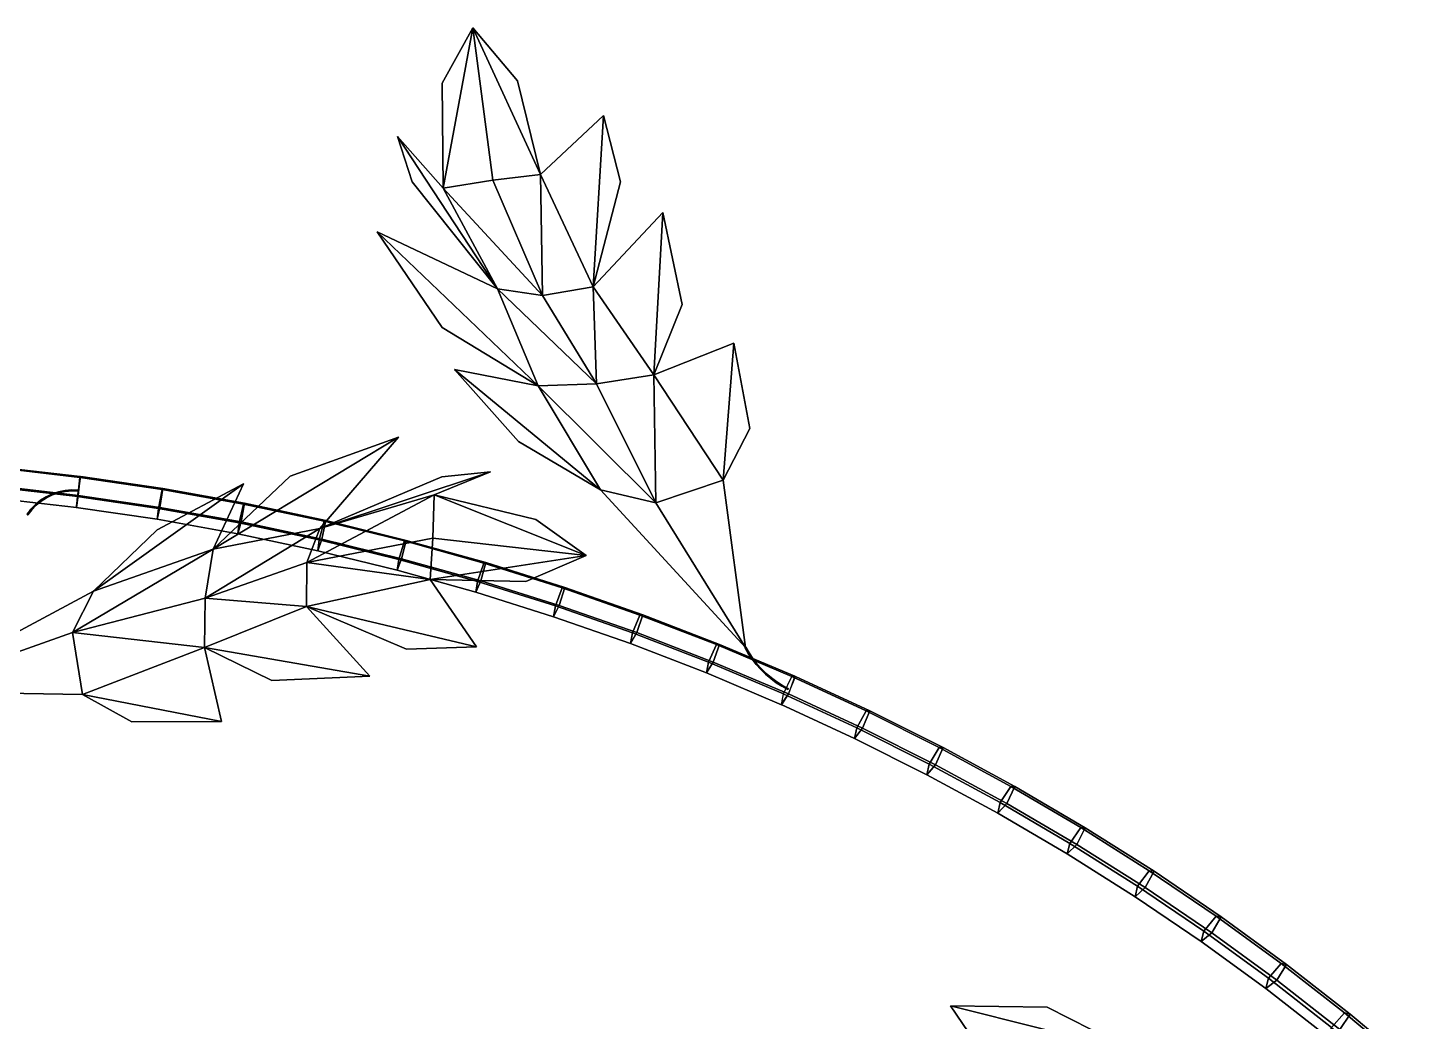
# Model space of a CAD drawing. Header units: metres. Extents: x -349 to 464, y -383 to 362.
# Drawn here: x -5.5 to 90.4, y 194.9 to 263.8 of the extents above; entities that cross this region are included whole.
import ezdxf

# ---------------------------------------------------------------- set-up
doc = ezdxf.new("R2010")
doc.units = ezdxf.units.M

msp = doc.modelspace()

# ---------------------------------------------------------------- linework, layer by layer
at = {"layer": 'Breeder_Leaf', "color": 3}
for points in [[(23.3497, 252.6736, 536.7754), (23.2594, 259.9457, 536.9333), (25.4011, 263.7922, 532.8138)], [(23.3497, 252.6736, 536.7754), (25.4011, 263.7922, 532.8138), (23.2594, 259.9457, 536.9333)], [(23.3497, 252.6736, 536.7754), (25.4011, 263.7922, 532.8138), (26.7778, 253.2146, 533.6091)], [(23.3497, 252.6736, 536.7754), (26.7778, 253.2146, 533.6091), (25.4011, 263.7922, 532.8138)], [(26.7778, 253.2146, 533.6091), (25.4011, 263.7922, 532.8138), (30.08606, 253.6135, 530.3201)], [(26.7778, 253.2146, 533.6091), (30.08606, 253.6135, 530.3201), (25.4011, 263.7922, 532.8138)], [(25.4011, 263.7922, 532.8138), (28.4855, 260.1021, 530.8393), (30.08606, 253.6135, 530.3201)], [(25.4011, 263.7922, 532.8138), (30.08606, 253.6135, 530.3201), (28.4855, 260.1021, 530.8393)], [(30.08606, 253.6135, 530.3201), (34.451, 257.7136, 526.1606), (33.7349, 245.8294, 532.5334)], [(30.08606, 253.6135, 530.3201), (33.7349, 245.8294, 532.5334), (34.451, 257.7136, 526.1606)], [(34.451, 257.7136, 526.1606), (35.626, 253.1021, 527.5219), (33.7349, 245.8294, 532.5334)], [(34.451, 257.7136, 526.1606), (33.7349, 245.8294, 532.5334), (35.626, 253.1021, 527.5219)], [(27.1104, 245.6927, 540.3748), (20.1698, 256.2504, 541.3995), (23.3497, 252.6736, 536.7754)], [(27.1104, 245.6927, 540.3748), (23.3497, 252.6736, 536.7754), (20.1698, 256.2504, 541.3995)], [(27.1104, 245.6927, 540.3748), (21.194, 253.1038, 542.4249), (20.1698, 256.2504, 541.3995)], [(27.1104, 245.6927, 540.3748), (20.1698, 256.2504, 541.3995), (21.194, 253.1038, 542.4249)], [(23.3497, 252.6736, 536.7754), (26.7778, 253.2146, 533.6091), (30.2334, 245.2349, 536.2376)], [(23.3497, 252.6736, 536.7754), (30.2334, 245.2349, 536.2376), (26.7778, 253.2146, 533.6091)], [(30.2334, 245.2349, 536.2376), (26.7778, 253.2146, 533.6091), (30.08606, 253.6135, 530.3201)], [(30.2334, 245.2349, 536.2376), (30.08606, 253.6135, 530.3201), (26.7778, 253.2146, 533.6091)], [(30.2334, 245.2349, 536.2376), (30.08606, 253.6135, 530.3201), (33.7349, 245.8294, 532.5334)], [(30.2334, 245.2349, 536.2376), (33.7349, 245.8294, 532.5334), (30.08606, 253.6135, 530.3201)], [(27.1104, 245.6927, 540.3748), (23.3497, 252.6736, 536.7754), (30.2334, 245.2349, 536.2376)], [(27.1104, 245.6927, 540.3748), (30.2334, 245.2349, 536.2376), (23.3497, 252.6736, 536.7754)], [(33.7349, 245.8294, 532.5334), (38.5547, 250.9716, 524.2982), (37.9332, 239.7361, 535.0822)], [(33.7349, 245.8294, 532.5334), (37.9332, 239.7361, 535.0822), (38.5547, 250.9716, 524.2982)], [(38.5547, 250.9716, 524.2982), (39.8952, 244.6108, 528.7353), (37.9332, 239.7361, 535.0822)], [(38.5547, 250.9716, 524.2982), (37.9332, 239.7361, 535.0822), (39.8952, 244.6108, 528.7353)], [(29.9183, 238.9579, 543.4075), (18.7532, 249.6407, 545.9885), (27.1104, 245.6927, 540.3748)], [(29.9183, 238.9579, 543.4075), (27.1104, 245.6927, 540.3748), (18.7532, 249.6407, 545.9885)], [(29.9183, 238.9579, 543.4075), (23.2582, 243.0054, 546.0357), (18.7532, 249.6407, 545.9885)], [(29.9183, 238.9579, 543.4075), (18.7532, 249.6407, 545.9885), (23.2582, 243.0054, 546.0357)], [(29.9183, 238.9579, 543.4075), (27.1104, 245.6927, 540.3748), (33.9762, 239.1049, 539.2737)], [(29.9183, 238.9579, 543.4075), (33.9762, 239.1049, 539.2737), (27.1104, 245.6927, 540.3748)], [(27.1104, 245.6927, 540.3748), (30.2334, 245.2349, 536.2376), (33.9762, 239.1049, 539.2737)], [(27.1104, 245.6927, 540.3748), (33.9762, 239.1049, 539.2737), (30.2334, 245.2349, 536.2376)], [(33.9762, 239.1049, 539.2737), (30.2334, 245.2349, 536.2376), (33.7349, 245.8294, 532.5334)], [(33.9762, 239.1049, 539.2737), (33.7349, 245.8294, 532.5334), (30.2334, 245.2349, 536.2376)], [(33.9762, 239.1049, 539.2737), (33.7349, 245.8294, 532.5334), (37.9332, 239.7361, 535.0822)], [(33.9762, 239.1049, 539.2737), (37.9332, 239.7361, 535.0822), (33.7349, 245.8294, 532.5334)], [(37.9332, 239.7361, 535.0822), (43.4879, 241.9255, 529.1431), (42.7521, 232.433, 538.4252)], [(37.9332, 239.7361, 535.0822), (42.7521, 232.433, 538.4252), (43.4879, 241.9255, 529.1431)], [(43.4879, 241.9255, 529.1431), (44.6028, 236.0017, 532.4864), (42.7521, 232.433, 538.4252)], [(43.4879, 241.9255, 529.1431), (42.7521, 232.433, 538.4252), (44.6028, 236.0017, 532.4864)], [(34.2498, 231.7479, 547.523), (24.118, 240.0999, 549.3678), (29.9183, 238.9579, 543.4075)], [(34.2498, 231.7479, 547.523), (29.9183, 238.9579, 543.4075), (24.118, 240.0999, 549.3678)], [(34.2498, 231.7479, 547.523), (28.565, 235.1065, 550.4003), (24.118, 240.0999, 549.3678)], [(34.2498, 231.7479, 547.523), (24.118, 240.0999, 549.3678), (28.565, 235.1065, 550.4003)], [(29.9183, 238.9579, 543.4075), (33.9762, 239.1049, 539.2737), (38.08101, 230.8548, 542.7938)], [(29.9183, 238.9579, 543.4075), (38.08101, 230.8548, 542.7938), (33.9762, 239.1049, 539.2737)], [(34.2498, 231.7479, 547.523), (29.9183, 238.9579, 543.4075), (38.08101, 230.8548, 542.7938)], [(34.2498, 231.7479, 547.523), (38.08101, 230.8548, 542.7938), (29.9183, 238.9579, 543.4075)], [(38.08101, 230.8548, 542.7938), (33.9762, 239.1049, 539.2737), (37.9332, 239.7361, 535.0822)], [(38.08101, 230.8548, 542.7938), (37.9332, 239.7361, 535.0822), (33.9762, 239.1049, 539.2737)], [(38.08101, 230.8548, 542.7938), (37.9332, 239.7361, 535.0822), (42.7521, 232.433, 538.4252)], [(38.08101, 230.8548, 542.7938), (42.7521, 232.433, 538.4252), (37.9332, 239.7361, 535.0822)], [(7.3989, 227.6351, 311.6616), (20.2476, 235.3941, 316.1511), (14.7991, 229.0602, 309.2852)], [(7.3989, 227.6351, 311.6616), (14.7991, 229.0602, 309.2852), (20.2476, 235.3941, 316.1511)], [(7.3989, 227.6351, 311.6616), (12.7383, 232.6972, 315.3378), (20.2476, 235.3941, 316.1511)], [(7.3989, 227.6351, 311.6616), (20.2476, 235.3941, 316.1511), (12.7383, 232.6972, 315.3378)], [(-0.8994, 224.7247, 314.8786), (9.4936, 232.1605, 318.4149), (7.3989, 227.6351, 311.6616)], [(-0.8994, 224.7247, 314.8786), (7.3989, 227.6351, 311.6616), (9.4936, 232.1605, 318.4149)], [(-0.8994, 224.7247, 314.8786), (3.522, 228.9879, 318.6404), (9.4936, 232.1605, 318.4149)], [(-0.8994, 224.7247, 314.8786), (9.4936, 232.1605, 318.4149), (3.522, 228.9879, 318.6404)], [(14.7991, 229.0602, 309.2852), (26.6188, 232.9918, 311.6355), (22.704, 231.4126, 306.4908)], [(14.7991, 229.0602, 309.2852), (22.704, 231.4126, 306.4908), (26.6188, 232.9918, 311.6355)], [(14.7991, 229.0602, 309.2852), (23.2567, 232.6525, 312.399), (26.6188, 232.9918, 311.6355)], [(14.7991, 229.0602, 309.2852), (26.6188, 232.9918, 311.6355), (23.2567, 232.6525, 312.399)], [(44.2836, 220.8311, 547.5303), (38.08101, 230.8548, 542.7938), (42.7521, 232.433, 538.4252)], [(44.2836, 220.8311, 547.5303), (42.7521, 232.433, 538.4252), (38.08101, 230.8548, 542.7938)], [(14.7991, 229.0602, 309.2852), (22.704, 231.4126, 306.4908), (13.8859, 226.704, 304.7363)], [(14.7991, 229.0602, 309.2852), (13.8859, 226.704, 304.7363), (22.704, 231.4126, 306.4908)], [(22.704, 231.4126, 306.4908), (22.6196, 228.3924, 302.8934), (13.8859, 226.704, 304.7363)], [(22.704, 231.4126, 306.4908), (13.8859, 226.704, 304.7363), (22.6196, 228.3924, 302.8934)], [(22.704, 231.4126, 306.4908), (33.2478, 227.208, 302.6598), (22.6196, 228.3924, 302.8934)], [(22.704, 231.4126, 306.4908), (22.6196, 228.3924, 302.8934), (33.2478, 227.208, 302.6598)], [(22.704, 231.4126, 306.4908), (29.7582, 229.6855, 306.9068), (33.2478, 227.208, 302.6598)], [(22.704, 231.4126, 306.4908), (33.2478, 227.208, 302.6598), (29.7582, 229.6855, 306.9068)], [(34.2498, 231.7479, 547.523), (38.08101, 230.8548, 542.7938), (44.2836, 220.8311, 547.5303)], [(34.2498, 231.7479, 547.523), (44.2836, 220.8311, 547.5303), (38.08101, 230.8548, 542.7938)], [(7.3989, 227.6351, 311.6616), (14.7991, 229.0602, 309.2852), (6.8473, 224.2312, 307.0049)], [(7.3989, 227.6351, 311.6616), (6.8473, 224.2312, 307.0049), (14.7991, 229.0602, 309.2852)], [(14.7991, 229.0602, 309.2852), (13.8859, 226.704, 304.7363), (6.8473, 224.2312, 307.0049)], [(14.7991, 229.0602, 309.2852), (6.8473, 224.2312, 307.0049), (13.8859, 226.704, 304.7363)], [(13.8859, 226.704, 304.7363), (22.6196, 228.3924, 302.8934), (22.4347, 225.5381, 299.1866)], [(13.8859, 226.704, 304.7363), (22.4347, 225.5381, 299.1866), (22.6196, 228.3924, 302.8934)], [(22.6196, 228.3924, 302.8934), (33.2478, 227.208, 302.6598), (22.4347, 225.5381, 299.1866)], [(22.6196, 228.3924, 302.8934), (22.4347, 225.5381, 299.1866), (33.2478, 227.208, 302.6598)], [(-0.8994, 224.7247, 314.8786), (7.3989, 227.6351, 311.6616), (-2.364, 221.8715, 309.6293)], [(-0.8994, 224.7247, 314.8786), (-2.364, 221.8715, 309.6293), (7.3989, 227.6351, 311.6616)], [(7.3989, 227.6351, 311.6616), (6.8473, 224.2312, 307.0049), (-2.364, 221.8715, 309.6293)], [(7.3989, 227.6351, 311.6616), (-2.364, 221.8715, 309.6293), (6.8473, 224.2312, 307.0049)], [(6.8473, 224.2312, 307.0049), (13.8859, 226.704, 304.7363), (13.872, 223.6691, 300.5981)], [(6.8473, 224.2312, 307.0049), (13.872, 223.6691, 300.5981), (13.8859, 226.704, 304.7363)], [(13.8859, 226.704, 304.7363), (22.4347, 225.5381, 299.1866), (13.872, 223.6691, 300.5981)], [(13.8859, 226.704, 304.7363), (13.872, 223.6691, 300.5981), (22.4347, 225.5381, 299.1866)], [(33.2478, 227.208, 302.6598), (29.06766, 225.4086, 300.1463), (22.4347, 225.5381, 299.1866)], [(33.2478, 227.208, 302.6598), (22.4347, 225.5381, 299.1866), (29.06766, 225.4086, 300.1463)], [(22.4347, 225.5381, 299.1866), (25.6397, 220.8675, 294.5955), (13.872, 223.6691, 300.5981)], [(22.4347, 225.5381, 299.1866), (13.872, 223.6691, 300.5981), (25.6397, 220.8675, 294.5955)], [(-0.8994, 224.7247, 314.8786), (-2.364, 221.8715, 309.6293), (-13.8778, 217.778, 313.1016)], [(-0.8994, 224.7247, 314.8786), (-13.8778, 217.778, 313.1016), (-2.364, 221.8715, 309.6293)], [(-2.364, 221.8715, 309.6293), (6.8473, 224.2312, 307.0049), (6.7926, 220.8122, 302.3216)], [(-2.364, 221.8715, 309.6293), (6.7926, 220.8122, 302.3216), (6.8473, 224.2312, 307.0049)], [(6.8473, 224.2312, 307.0049), (13.872, 223.6691, 300.5981), (6.7926, 220.8122, 302.3216)], [(6.8473, 224.2312, 307.0049), (6.7926, 220.8122, 302.3216), (13.872, 223.6691, 300.5981)], [(13.872, 223.6691, 300.5981), (18.2519, 218.8275, 291.9457), (6.7926, 220.8122, 302.3216)], [(13.872, 223.6691, 300.5981), (6.7926, 220.8122, 302.3216), (18.2519, 218.8275, 291.9457)], [(25.6397, 220.8675, 294.5955), (20.8001, 220.7017, 295.6202), (13.872, 223.6691, 300.5981)], [(25.6397, 220.8675, 294.5955), (13.872, 223.6691, 300.5981), (20.8001, 220.7017, 295.6202)], [(-13.8778, 217.778, 313.1016), (-2.364, 221.8715, 309.6293), (-1.6607, 217.5557, 304.7024)], [(-13.8778, 217.778, 313.1016), (-1.6607, 217.5557, 304.7024), (-2.364, 221.8715, 309.6293)], [(-2.364, 221.8715, 309.6293), (6.7926, 220.8122, 302.3216), (-1.6607, 217.5557, 304.7024)], [(-2.364, 221.8715, 309.6293), (-1.6607, 217.5557, 304.7024), (6.7926, 220.8122, 302.3216)], [(6.7926, 220.8122, 302.3216), (7.9818, 215.6984, 295.7372), (-1.6607, 217.5557, 304.7024)], [(6.7926, 220.8122, 302.3216), (-1.6607, 217.5557, 304.7024), (7.9818, 215.6984, 295.7372)], [(18.2519, 218.8275, 291.9457), (11.4712, 218.5394, 295.931), (6.7926, 220.8122, 302.3216)], [(18.2519, 218.8275, 291.9457), (6.7926, 220.8122, 302.3216), (11.4712, 218.5394, 295.931)], [(7.9818, 215.6984, 295.7372), (1.7521, 215.6596, 298.6869), (-1.6607, 217.5557, 304.7024)], [(7.9818, 215.6984, 295.7372), (-1.6607, 217.5557, 304.7024), (1.7521, 215.6596, 298.6869)], [(63.01027, 189.3548, 542.6412), (58.509, 195.9799, 540.0399), (71.4057, 192.7489, 540.2476)], [(63.01027, 189.3548, 542.6412), (71.4057, 192.7489, 540.2476), (58.509, 195.9799, 540.0399)], [(58.509, 195.9799, 540.0399), (65.2155, 195.8922, 538.45), (71.4057, 192.7489, 540.2476)], [(58.509, 195.9799, 540.0399), (71.4057, 192.7489, 540.2476), (65.2155, 195.8922, 538.45)]]:
    msp.add_3dface(points, dxfattribs=at)
at = {"layer": 'Breeder_Petiole', "color": 3}
for points in [[(-1.8386, 232.6136, 550.9091), (-7.5168, 233.2672, 550.9606), (-7.6721, 231.9472, 550.5909), (-1.9939, 231.2936, 550.5394)], [(-1.9648, 231.3701, 552.774), (-7.643, 232.0237, 552.8256), (-7.497, 233.3312, 552.3386), (-1.8187, 232.6776, 552.287)], [(-1.8187, 232.6776, 552.287), (-7.497, 233.3312, 552.3386), (-7.5168, 233.2672, 550.9606), (-1.8386, 232.6136, 550.9091)], [(3.851, 231.7757, 550.7734), (-1.8204, 232.611, 550.9085), (-2.02265, 231.297, 550.54), (3.6022, 230.4692, 550.4067)], [(3.7005, 230.5369, 552.6397), (-1.9588, 231.3697, 552.774), (-1.7786, 232.6726, 552.2861), (3.9146, 231.8341, 552.1503)], [(3.9146, 231.8341, 552.1503), (-1.7786, 232.6726, 552.2861), (-1.8204, 232.611, 550.9085), (3.851, 231.7757, 550.7734)], [(-2.07151, 230.5295, 551.6854), (-7.7497, 231.1831, 551.7369), (-7.643, 232.0237, 552.8256), (-1.9648, 231.3701, 552.774)], [(-1.9939, 231.2936, 550.5394), (-7.6721, 231.9472, 550.5909), (-7.7497, 231.1831, 551.7369), (-2.07151, 230.5295, 551.6854)], [(-4.1795, 231.2715, 552.0057), (-4.5652, 231.0285, 552.1237), (-4.5762, 231.0245, 552.0799), (-4.1891, 231.2683, 551.9612)], [(-4.1891, 231.2683, 551.9612), (-4.5762, 231.0245, 552.0799), (-4.5572, 230.9866, 552.0639), (-4.1738, 231.2279, 551.9461)], [(-4.1579, 231.2323, 552.0183), (-4.539, 230.9923, 552.1348), (-4.5652, 231.0285, 552.1237), (-4.1795, 231.2715, 552.0057)], [(-4.1738, 231.2279, 551.9461), (-4.5572, 230.9866, 552.0639), (-4.5344, 230.9668, 552.0977), (-4.1547, 231.2059, 551.9812)], [(-4.1547, 231.2059, 551.9812), (-4.5344, 230.9668, 552.0977), (-4.539, 230.9923, 552.1348), (-4.1579, 231.2323, 552.0183)], [(-3.7639, 231.4673, 551.9026), (-4.1795, 231.2715, 552.0057), (-4.1891, 231.2683, 551.9612), (-3.772, 231.4647, 551.8574)], [(-3.772, 231.4647, 551.8574), (-4.1891, 231.2683, 551.9612), (-4.1738, 231.2279, 551.9461), (-3.7607, 231.4224, 551.8431)], [(-3.7474, 231.4258, 551.9164), (-4.1579, 231.2323, 552.0183), (-4.1795, 231.2715, 552.0057), (-3.7639, 231.4673, 551.9026)], [(-3.7607, 231.4224, 551.8431), (-4.1738, 231.2279, 551.9461), (-4.1547, 231.2059, 551.9812), (-3.7456, 231.3985, 551.8794)], [(-3.7456, 231.3985, 551.8794), (-4.1547, 231.2059, 551.9812), (-4.1579, 231.2323, 552.0183), (-3.7474, 231.4258, 551.9164)], [(-3.3246, 231.6131, 551.8159), (-3.7639, 231.4673, 551.9026), (-3.772, 231.4647, 551.8574), (-3.3311, 231.6109, 551.77)], [(-3.3311, 231.6109, 551.77), (-3.772, 231.4647, 551.8574), (-3.7607, 231.4224, 551.8431), (-3.3242, 231.5671, 551.7564)], [(-3.3134, 231.5698, 551.8307), (-3.7474, 231.4258, 551.9164), (-3.7639, 231.4673, 551.9026), (-3.3246, 231.6131, 551.8159)], [(-3.3242, 231.5671, 551.7564), (-3.7607, 231.4224, 551.8431), (-3.7456, 231.3985, 551.8794), (-3.3133, 231.5419, 551.7938)], [(-3.3133, 231.5419, 551.7938), (-3.7456, 231.3985, 551.8794), (-3.7474, 231.4258, 551.9164), (-3.3134, 231.5698, 551.8307)], [(-2.8682, 231.7067, 551.7468), (-3.3246, 231.6131, 551.8159), (-3.3311, 231.6109, 551.77), (-2.873, 231.7047, 551.7004)], [(-2.873, 231.7047, 551.7004), (-3.3311, 231.6109, 551.77), (-3.3242, 231.5671, 551.7564), (-2.8706, 231.6599, 551.6873)], [(-2.8627, 231.6622, 551.7626), (-3.3134, 231.5698, 551.8307), (-3.3246, 231.6131, 551.8159), (-2.8682, 231.7067, 551.7468)], [(-2.8706, 231.6599, 551.6873), (-3.3242, 231.5671, 551.7564), (-3.3133, 231.5419, 551.7938), (-2.8643, 231.6338, 551.7255)], [(-2.8643, 231.6338, 551.7255), (-3.3133, 231.5419, 551.7938), (-3.3134, 231.5698, 551.8307), (-2.8627, 231.6622, 551.7626)], [(-2.4016, 231.7465, 551.6965), (-2.8682, 231.7067, 551.7468), (-2.873, 231.7047, 551.7004), (-2.4048, 231.7446, 551.6495)], [(-2.4048, 231.7446, 551.6495), (-2.873, 231.7047, 551.7004), (-2.8706, 231.6599, 551.6873), (-2.407, 231.6993, 551.6368)], [(-2.407, 231.6993, 551.6368), (-2.8706, 231.6599, 551.6873), (-2.8643, 231.6338, 551.7255), (-2.4052, 231.6729, 551.6757)], [(-2.4019, 231.7015, 551.7129), (-2.8627, 231.6622, 551.7626), (-2.8682, 231.7067, 551.7468), (-2.4016, 231.7465, 551.6965)], [(-2.4052, 231.6729, 551.6757), (-2.8643, 231.6338, 551.7255), (-2.8627, 231.6622, 551.7626), (-2.4019, 231.7015, 551.7129)], [(-1.9379, 231.7304, 551.6185), (-2.4048, 231.7446, 551.6495), (-2.407, 231.6993, 551.6368), (-1.9402, 231.6848, 551.6057)], [(-1.9402, 231.6848, 551.6057), (-2.407, 231.6993, 551.6368), (-2.4052, 231.6729, 551.6757), (-1.9384, 231.6581, 551.6449)], [(-1.9384, 231.6581, 551.6449), (-2.4052, 231.6729, 551.6757), (-2.4019, 231.7015, 551.7129), (-1.9351, 231.687, 551.6824)], [(-1.9348, 231.7323, 551.6658), (-2.4016, 231.7465, 551.6965), (-2.4048, 231.7446, 551.6495), (-1.9379, 231.7304, 551.6185)], [(-1.9351, 231.687, 551.6824), (-2.4019, 231.7015, 551.7129), (-2.4016, 231.7465, 551.6965), (-1.9348, 231.7323, 551.6658)], [(3.5097, 229.708, 551.5535), (-2.1076, 230.5342, 551.6863), (-1.9588, 231.3697, 552.774), (3.7005, 230.5369, 552.6397)], [(3.6022, 230.4692, 550.4067), (-2.02265, 231.297, 550.54), (-2.1076, 230.5342, 551.6863), (3.5097, 229.708, 551.5535)], [(9.4908, 230.7622, 550.5554), (3.851, 231.7757, 550.7734), (3.6022, 230.4692, 550.4067), (9.1957, 229.4647, 550.1913)], [(9.3283, 229.5263, 552.4227), (3.7005, 230.5369, 552.6397), (3.9146, 231.8341, 552.1503), (9.5761, 230.8168, 551.9313)], [(9.5761, 230.8168, 551.9313), (3.9146, 231.8341, 552.1503), (3.851, 231.7757, 550.7734), (9.4908, 230.7622, 550.5554)], [(-5.2243, 230.4165, 552.3968), (-5.4878, 230.0568, 552.548), (-5.502, 230.0497, 552.5063), (-5.2375, 230.4106, 552.3546)], [(-5.2375, 230.4106, 552.3546), (-5.502, 230.0497, 552.5063), (-5.474, 230.021, 552.4868), (-5.2122, 230.3786, 552.3364)], [(-5.1902, 230.3876, 552.4047), (-5.4503, 230.032, 552.5542), (-5.4878, 230.0568, 552.548), (-5.2243, 230.4165, 552.3968)], [(-5.2122, 230.3786, 552.3364), (-5.474, 230.021, 552.4868), (-5.4423, 230.0101, 552.5162), (-5.1832, 230.3645, 552.3672)], [(-5.1832, 230.3645, 552.3672), (-5.4423, 230.0101, 552.5162), (-5.4503, 230.032, 552.5542), (-5.1902, 230.3876, 552.4047)], [(-4.9152, 230.7421, 552.2547), (-5.2243, 230.4165, 552.3968), (-5.2375, 230.4106, 552.3546), (-4.9274, 230.7372, 552.2117)], [(-4.9274, 230.7372, 552.2117), (-5.2375, 230.4106, 552.3546), (-5.2122, 230.3786, 552.3364), (-4.905, 230.7021, 552.1946)], [(-4.8848, 230.7093, 552.2643), (-5.1902, 230.3876, 552.4047), (-5.2243, 230.4165, 552.3968), (-4.9152, 230.7421, 552.2547)], [(-4.905, 230.7021, 552.1946), (-5.2122, 230.3786, 552.3364), (-5.1832, 230.3645, 552.3672), (-4.8789, 230.6849, 552.2269)], [(-4.8789, 230.6849, 552.2269), (-5.1832, 230.3645, 552.3672), (-5.1902, 230.3876, 552.4047), (-4.8848, 230.7093, 552.2643)], [(-4.5652, 231.0285, 552.1237), (-4.9152, 230.7421, 552.2547), (-4.9274, 230.7372, 552.2117), (-4.5762, 231.0245, 552.0799)], [(-4.5762, 231.0245, 552.0799), (-4.9274, 230.7372, 552.2117), (-4.905, 230.7021, 552.1946), (-4.5572, 230.9866, 552.0639)], [(-4.539, 230.9923, 552.1348), (-4.8848, 230.7093, 552.2643), (-4.9152, 230.7421, 552.2547), (-4.5652, 231.0285, 552.1237)], [(-4.5572, 230.9866, 552.0639), (-4.905, 230.7021, 552.1946), (-4.8789, 230.6849, 552.2269), (-4.5344, 230.9668, 552.0977)], [(-4.5344, 230.9668, 552.0977), (-4.8789, 230.6849, 552.2269), (-4.8848, 230.7093, 552.2643), (-4.539, 230.9923, 552.1348)], [(9.09584, 228.7053, 551.3387), (3.5097, 229.708, 551.5535), (3.7005, 230.5369, 552.6397), (9.3283, 229.5263, 552.4227)], [(9.1957, 229.4647, 550.1913), (3.6022, 230.4692, 550.4067), (3.5097, 229.708, 551.5535), (9.09584, 228.7053, 551.3387)], [(15.09218, 229.5717, 550.2549), (9.4908, 230.7622, 550.5554), (9.1957, 229.4647, 550.1913), (14.751, 228.2847, 549.894)], [(14.9177, 228.3392, 552.1233), (9.3283, 229.5263, 552.4227), (9.5761, 230.8168, 551.9313), (15.199, 229.6218, 551.6295)], [(15.199, 229.6218, 551.6295), (9.5761, 230.8168, 551.9313), (9.4908, 230.7622, 550.5554), (15.09218, 229.5717, 550.2549)], [(14.6438, 227.5273, 551.0421), (9.09584, 228.7053, 551.3387), (9.3283, 229.5263, 552.4227), (14.9177, 228.3392, 552.1233)], [(14.751, 228.2847, 549.894), (9.1957, 229.4647, 550.1913), (9.09584, 228.7053, 551.3387), (14.6438, 227.5273, 551.0421)], [(20.6482, 228.2057, 549.8724), (15.09218, 229.5717, 550.2549), (14.751, 228.2847, 549.894), (20.2614, 226.9305, 549.5153)], [(20.462, 226.9768, 551.742), (14.9177, 228.3392, 552.1233), (15.199, 229.6218, 551.6295), (20.7764, 228.2506, 551.2452)], [(20.7764, 228.2506, 551.2452), (15.199, 229.6218, 551.6295), (15.09218, 229.5717, 550.2549), (20.6482, 228.2057, 549.8724)], [(20.147, 226.1753, 550.6642), (14.6438, 227.5273, 551.0421), (14.9177, 228.3392, 552.1233), (20.462, 226.9768, 551.742)], [(20.2614, 226.9305, 549.5153), (14.751, 228.2847, 549.894), (14.6438, 227.5273, 551.0421), (20.147, 226.1753, 550.6642)], [(26.1523, 226.6657, 549.4082), (20.6482, 228.2057, 549.8724), (20.2614, 226.9305, 549.5153), (25.7204, 225.4038, 549.0557)], [(25.9545, 225.4409, 551.2793), (20.462, 226.9768, 551.742), (20.7764, 228.2506, 551.2452), (26.3017, 226.7048, 550.7791)], [(26.3017, 226.7048, 550.7791), (20.7764, 228.2506, 551.2452), (20.6482, 228.2057, 549.8724), (26.1523, 226.6657, 549.4082)], [(25.5989, 224.6512, 550.2054), (20.147, 226.1753, 550.6642), (20.462, 226.9768, 551.742), (25.9545, 225.4409, 551.2793)], [(25.7204, 225.4038, 549.0557), (20.2614, 226.9305, 549.5153), (20.147, 226.1753, 550.6642), (25.5989, 224.6512, 550.2054)], [(31.5978, 224.9537, 548.8631), (26.1523, 226.6657, 549.4082), (25.7204, 225.4038, 549.0557), (31.1213, 223.7064, 548.5158)], [(31.3886, 223.7332, 550.7358), (25.9545, 225.4409, 551.2793), (26.3017, 226.7048, 550.7791), (31.7682, 224.9862, 550.2318)], [(31.7682, 224.9862, 550.2318), (26.3017, 226.7048, 550.7791), (26.1523, 226.6657, 549.4082), (31.5978, 224.9537, 548.8631)], [(30.9927, 222.9565, 549.6666), (25.5989, 224.6512, 550.2054), (25.9545, 225.4409, 551.2793), (31.3886, 223.7332, 550.7358)], [(31.1213, 223.7064, 548.5158), (25.7204, 225.4038, 549.0557), (25.5989, 224.6512, 550.2054), (30.9927, 222.9565, 549.6666)], [(36.9782, 223.0715, 548.2377), (31.5978, 224.9537, 548.8631), (31.1213, 223.7064, 548.5158), (36.4577, 221.8404, 547.8963)], [(36.7577, 221.8558, 550.1122), (31.3886, 223.7332, 550.7358), (31.7682, 224.9862, 550.2318), (37.1693, 223.0969, 549.6038)], [(37.1693, 223.0969, 549.6038), (31.7682, 224.9862, 550.2318), (31.5978, 224.9537, 548.8631), (36.9782, 223.0715, 548.2377)], [(36.3221, 221.0934, 549.0482), (30.9927, 222.9565, 549.6666), (31.3886, 223.7332, 550.7358), (36.7577, 221.8558, 550.1122)], [(36.4577, 221.8404, 547.8963), (31.1213, 223.7064, 548.5158), (30.9927, 222.9565, 549.6666), (36.3221, 221.0934, 549.0482)], [(42.287, 221.0216, 547.5329), (36.9782, 223.0715, 548.2377), (36.4577, 221.8404, 547.8963), (41.723, 219.8079, 547.1981)], [(42.05535, 219.811, 549.4094), (36.7577, 221.8558, 550.1122), (37.1693, 223.0969, 549.6038), (42.4985, 221.0391, 548.8961)], [(42.4985, 221.0391, 548.8961), (37.1693, 223.0969, 549.6038), (36.9782, 223.0715, 548.2377), (42.287, 221.0216, 547.5329)], [(41.5806, 219.064, 548.3511), (36.3221, 221.0934, 549.0482), (36.7577, 221.8558, 550.1122), (42.05535, 219.811, 549.4094)], [(41.723, 219.8079, 547.1981), (36.4577, 221.8404, 547.8963), (36.3221, 221.0934, 549.0482), (41.5806, 219.064, 548.3511)], [(47.5013, 218.8138, 546.7524), (42.287, 221.0216, 547.5329), (41.723, 219.8079, 547.1981), (46.9373, 217.6001, 546.4176)], [(47.2696, 217.6032, 548.6289), (42.05535, 219.811, 549.4094), (42.4985, 221.0391, 548.8961), (47.7127, 218.8313, 548.1156)], [(47.7127, 218.8313, 548.1156), (42.4985, 221.0391, 548.8961), (42.287, 221.0216, 547.5329), (47.5013, 218.8138, 546.7524)], [(44.4859, 220.4079, 547.5846), (44.2507, 220.8123, 547.5333), (44.2737, 220.83, 547.5671), (44.5085, 220.4264, 547.6183)], [(44.5067, 220.4182, 547.5465), (44.2729, 220.8204, 547.4954), (44.2507, 220.8123, 547.5333), (44.4859, 220.4079, 547.5846)], [(44.5423, 220.4432, 547.5563), (44.3099, 220.8432, 547.5055), (44.2729, 220.8204, 547.4954), (44.5067, 220.4182, 547.5465)], [(44.5085, 220.4264, 547.6183), (44.2737, 220.83, 547.5671), (44.3109, 220.8494, 547.5497), (44.5438, 220.4486, 547.6006)], [(44.5438, 220.4486, 547.6006), (44.3109, 220.8494, 547.5497), (44.3099, 220.8432, 547.5055), (44.5423, 220.4432, 547.5563)], [(46.7949, 216.8562, 547.5707), (41.5806, 219.064, 548.3511), (42.05535, 219.811, 549.4094), (47.2696, 217.6032, 548.6289)], [(46.9373, 217.6001, 546.4176), (41.723, 219.8079, 547.1981), (41.5806, 219.064, 548.3511), (46.7949, 216.8562, 547.5707)], [(44.7486, 220.0191, 547.6225), (44.4859, 220.4079, 547.5846), (44.5085, 220.4264, 547.6183), (44.7708, 220.0386, 547.6564)], [(44.768, 220.0317, 547.584), (44.5067, 220.4182, 547.5465), (44.4859, 220.4079, 547.5846), (44.7486, 220.0191, 547.6225)], [(44.8023, 220.0591, 547.5937), (44.5423, 220.4432, 547.5563), (44.5067, 220.4182, 547.5465), (44.768, 220.0317, 547.584)], [(44.7708, 220.0386, 547.6564), (44.5085, 220.4264, 547.6183), (44.5438, 220.4486, 547.6006), (44.8044, 220.0637, 547.6384)], [(44.8044, 220.0637, 547.6384), (44.5438, 220.4486, 547.6006), (44.5423, 220.4432, 547.5563), (44.8023, 220.0591, 547.5937)], [(45.0377, 219.6483, 547.6468), (44.7486, 220.0191, 547.6225), (44.7708, 220.0386, 547.6564), (45.05936, 219.6688, 547.681)], [(45.05549, 219.6631, 547.6078), (44.768, 220.0317, 547.584), (44.7486, 220.0191, 547.6225), (45.0377, 219.6483, 547.6468)], [(45.08832, 219.6928, 547.6176), (44.8023, 220.0591, 547.5937), (44.768, 220.0317, 547.584), (45.05549, 219.6631, 547.6078)], [(45.05936, 219.6688, 547.681), (44.7708, 220.0386, 547.6564), (44.8044, 220.0637, 547.6384), (45.09112, 219.6966, 547.6626)], [(45.09112, 219.6966, 547.6626), (44.8044, 220.0637, 547.6384), (44.8023, 220.0591, 547.5937), (45.08832, 219.6928, 547.6176)], [(45.3514, 219.2975, 547.6573), (45.0377, 219.6483, 547.6468), (45.05936, 219.6688, 547.681), (45.3725, 219.3188, 547.6918)], [(45.3675, 219.3144, 547.618), (45.05549, 219.6631, 547.6078), (45.0377, 219.6483, 547.6468), (45.3514, 219.2975, 547.6573)], [(45.3987, 219.3463, 547.6278), (45.08832, 219.6928, 547.6176), (45.05549, 219.6631, 547.6078), (45.3675, 219.3144, 547.618)], [(45.3725, 219.3188, 547.6918), (45.05936, 219.6688, 547.681), (45.09112, 219.6966, 547.6626), (45.4022, 219.3494, 547.6733)], [(45.4022, 219.3494, 547.6733), (45.09112, 219.6966, 547.6626), (45.08832, 219.6928, 547.6176), (45.3987, 219.3463, 547.6278)], [(45.6882, 218.9686, 547.6541), (45.3514, 219.2975, 547.6573), (45.3725, 219.3188, 547.6918), (45.7088, 218.9908, 547.6888)], [(45.7024, 218.9874, 547.6146), (45.3675, 219.3144, 547.618), (45.3514, 219.2975, 547.6573), (45.6882, 218.9686, 547.6541)], [(45.7318, 219.0214, 547.6245), (45.3987, 219.3463, 547.6278), (45.3675, 219.3144, 547.618), (45.7024, 218.9874, 547.6146)], [(45.7088, 218.9908, 547.6888), (45.3725, 219.3188, 547.6918), (45.4022, 219.3494, 547.6733), (45.7361, 219.0239, 547.6702)], [(45.7361, 219.0239, 547.6702), (45.4022, 219.3494, 547.6733), (45.3987, 219.3463, 547.6278), (45.7318, 219.0214, 547.6245)], [(46.04632, 218.6634, 547.637), (45.6882, 218.9686, 547.6541), (45.7088, 218.9908, 547.6888), (46.06621, 218.6863, 547.6721)], [(46.05841, 218.6841, 547.5973), (45.7024, 218.9874, 547.6146), (45.6882, 218.9686, 547.6541), (46.04632, 218.6634, 547.637)], [(46.0859, 218.72, 547.6074), (45.7318, 219.0214, 547.6245), (45.7024, 218.9874, 547.6146), (46.05841, 218.6841, 547.5973)], [(46.06621, 218.6863, 547.6721), (45.7088, 218.9908, 547.6888), (45.7361, 219.0239, 547.6702), (46.09104, 218.7219, 547.6535)], [(46.09104, 218.7219, 547.6535), (45.7361, 219.0239, 547.6702), (45.7318, 219.0214, 547.6245), (46.0859, 218.72, 547.6074)], [(46.4236, 218.3834, 547.6062), (46.04632, 218.6634, 547.637), (46.06621, 218.6863, 547.6721), (46.4428, 218.4072, 547.6415)], [(46.4335, 218.4059, 547.5664), (46.05841, 218.6841, 547.5973), (46.04632, 218.6634, 547.637), (46.4236, 218.3834, 547.6062)], [(46.4589, 218.4437, 547.5768), (46.0859, 218.72, 547.6074), (46.05841, 218.6841, 547.5973), (46.4335, 218.4059, 547.5664)], [(46.4428, 218.4072, 547.6415), (46.06621, 218.6863, 547.6721), (46.09104, 218.7219, 547.6535), (46.4649, 218.445, 547.6231)], [(46.4649, 218.445, 547.6231), (46.09104, 218.7219, 547.6535), (46.0859, 218.72, 547.6074), (46.4589, 218.4437, 547.5768)], [(52.6642, 216.4281, 545.8886), (47.5178, 218.8062, 546.7496), (46.911, 217.6113, 546.4219), (52.01541, 215.2534, 545.5687)], [(52.4108, 215.2288, 547.7695), (47.2751, 217.6011, 548.6282), (47.7493, 218.8153, 548.1095), (52.9156, 216.4281, 547.2451)], [(52.9156, 216.4281, 547.2451), (47.7493, 218.8153, 548.1095), (47.5178, 218.8062, 546.7496), (52.6642, 216.4281, 545.8886)], [(46.8182, 218.1303, 547.5618), (46.4236, 218.3834, 547.6062), (46.4428, 218.4072, 547.6415), (46.8366, 218.1548, 547.5976)], [(46.8257, 218.1544, 547.522), (46.4335, 218.4059, 547.5664), (46.4236, 218.3834, 547.6062), (46.8182, 218.1303, 547.5618)], [(46.8489, 218.1939, 547.5328), (46.4589, 218.4437, 547.5768), (46.4335, 218.4059, 547.5664), (46.8257, 218.1544, 547.522)], [(46.8366, 218.1548, 547.5976), (46.4428, 218.4072, 547.6415), (46.4649, 218.445, 547.6231), (46.8559, 218.1947, 547.5794)], [(46.8559, 218.1947, 547.5794), (46.4649, 218.445, 547.6231), (46.4589, 218.4437, 547.5768), (46.8489, 218.1939, 547.5328)], [(47.2253, 217.9067, 547.5045), (46.8182, 218.1303, 547.5618), (46.8366, 218.1548, 547.5976), (47.2439, 217.9314, 547.5406)], [(47.233, 217.9309, 547.4645), (46.8257, 218.1544, 547.522), (46.8182, 218.1303, 547.5618), (47.2253, 217.9067, 547.5045)], [(47.2563, 217.9708, 547.4753), (46.8489, 218.1939, 547.5328), (46.8257, 218.1544, 547.522), (47.233, 217.9309, 547.4645)], [(47.2439, 217.9314, 547.5406), (46.8366, 218.1548, 547.5976), (46.8559, 218.1947, 547.5794), (47.2634, 217.9716, 547.5223)], [(47.2634, 217.9716, 547.5223), (46.8559, 218.1947, 547.5794), (46.8489, 218.1939, 547.5328), (47.2563, 217.9708, 547.4753)], [(52.01541, 215.2534, 545.5687), (46.911, 217.6113, 546.4219), (46.7619, 216.8708, 547.5762), (51.8597, 214.5164, 546.7245)], [(51.8597, 214.5164, 546.7245), (46.7619, 216.8708, 547.5762), (47.2751, 217.6011, 548.6282), (52.4108, 215.2288, 547.7695)], [(57.7201, 213.8901, 544.9513), (52.6642, 216.4281, 545.8886), (52.01541, 215.2534, 545.5687), (57.03004, 212.7368, 544.6398)], [(57.4563, 212.6969, 546.8346), (52.4108, 215.2288, 547.7695), (52.9156, 216.4281, 547.2451), (57.9909, 213.8804, 546.304)], [(57.9909, 213.8804, 546.304), (52.9156, 216.4281, 547.2451), (52.6642, 216.4281, 545.8886), (57.7201, 213.8901, 544.9513)], [(57.03004, 212.7368, 544.6398), (52.01541, 215.2534, 545.5687), (51.8597, 214.5164, 546.7245), (56.8679, 212.0036, 545.7971)], [(56.8679, 212.0036, 545.7971), (51.8597, 214.5164, 546.7245), (52.4108, 215.2288, 547.7695), (57.4563, 212.6969, 546.8346)], [(62.6794, 211.1952, 543.9386), (57.7201, 213.8901, 544.9513), (57.03004, 212.7368, 544.6398), (61.9488, 210.0647, 543.6362)], [(62.4053, 210.0085, 545.8246), (57.4563, 212.6969, 546.8346), (57.9909, 213.8804, 546.304), (62.9693, 211.1752, 545.2872)], [(62.9693, 211.1752, 545.2872), (57.9909, 213.8804, 546.304), (57.7201, 213.8901, 544.9513), (62.6794, 211.1952, 543.9386)], [(61.9488, 210.0647, 543.6362), (57.03004, 212.7368, 544.6398), (56.8679, 212.0036, 545.7971), (61.7804, 209.3355, 544.7951)], [(61.7804, 209.3355, 544.7951), (56.8679, 212.0036, 545.7971), (57.4563, 212.6969, 546.8346), (62.4053, 210.0085, 545.8246)], [(67.5361, 208.3467, 542.852), (62.6794, 211.1952, 543.9386), (61.9488, 210.0647, 543.6362), (66.7659, 207.2402, 542.5592)], [(67.252, 207.1667, 544.7407), (62.4053, 210.0085, 545.8246), (62.9693, 211.1752, 545.2872), (67.8446, 208.3158, 544.1962)], [(67.8446, 208.3158, 544.1962), (62.9693, 211.1752, 545.2872), (62.6794, 211.1952, 543.9386), (67.5361, 208.3467, 542.852)], [(66.7659, 207.2402, 542.5592), (61.9488, 210.0647, 543.6362), (61.7804, 209.3355, 544.7951), (66.5914, 206.5151, 543.7198)], [(66.5914, 206.5151, 543.7198), (61.7804, 209.3355, 544.7951), (62.4053, 210.0085, 545.8246), (67.252, 207.1667, 544.7407)], [(72.2843, 205.348, 541.6927), (67.5361, 208.3467, 542.852), (66.7659, 207.2402, 542.5592), (71.4755, 204.2666, 541.4102)], [(71.9905, 204.1751, 543.5844), (67.252, 207.1667, 544.7407), (67.8446, 208.3158, 544.1962), (72.6112, 205.3056, 543.0323)], [(72.6112, 205.3056, 543.0323), (67.8446, 208.3158, 544.1962), (67.5361, 208.3467, 542.852), (72.2843, 205.348, 541.6927)], [(71.4755, 204.2666, 541.4102), (66.7659, 207.2402, 542.5592), (66.5914, 206.5151, 543.7198), (71.295, 203.5459, 542.5726)], [(71.295, 203.5459, 542.5726), (66.5914, 206.5151, 543.7198), (67.252, 207.1667, 544.7407), (71.9905, 204.1751, 543.5844)], [(76.9184, 202.2026, 540.4622), (72.2843, 205.348, 541.6927), (71.4755, 204.2666, 541.4102), (76.07195, 201.1476, 540.1906)], [(76.6151, 201.037, 542.3569), (71.9905, 204.1751, 543.5844), (72.6112, 205.3056, 543.0323), (77.263, 202.1482, 541.7969)], [(77.263, 202.1482, 541.7969), (72.6112, 205.3056, 543.0323), (72.2843, 205.348, 541.6927), (76.9184, 202.2026, 540.4622)], [(76.07195, 201.1476, 540.1906), (71.4755, 204.2666, 541.4102), (71.295, 203.5459, 542.5726), (75.8855, 200.4314, 541.3549)], [(75.8855, 200.4314, 541.3549), (71.295, 203.5459, 542.5726), (71.9905, 204.1751, 543.5844), (76.6151, 201.037, 542.3569)], [(81.4327, 198.9143, 539.1621), (76.9184, 202.2026, 540.4622), (76.07195, 201.1476, 540.1906), (80.5495, 197.8869, 538.9019)], [(81.1202, 197.7564, 541.0601), (76.6151, 201.037, 542.3569), (77.263, 202.1482, 541.7969), (81.7947, 198.8473, 540.4916)], [(81.7947, 198.8473, 540.4916), (77.263, 202.1482, 541.7969), (76.9184, 202.2026, 540.4622), (81.4327, 198.9143, 539.1621)], [(80.5495, 197.8869, 538.9019), (76.07195, 201.1476, 540.1906), (75.8855, 200.4314, 541.3549), (80.3575, 197.1754, 540.0681)], [(80.3575, 197.1754, 540.0681), (75.8855, 200.4314, 541.3549), (76.6151, 201.037, 542.3569), (81.1202, 197.7564, 541.0601)], [(85.8218, 195.487, 537.7939), (81.4327, 198.9143, 539.1621), (80.5495, 197.8869, 538.9019), (84.9031, 194.4883, 537.5457)], [(85.5004, 194.3371, 539.6953), (81.1202, 197.7564, 541.0601), (81.7947, 198.8473, 540.4916), (86.2007, 195.407, 539.1181)], [(86.2007, 195.407, 539.1181), (81.7947, 198.8473, 540.4916), (81.4327, 198.9143, 539.1621), (85.8218, 195.487, 537.7939)], [(84.9031, 194.4883, 537.5457), (80.5495, 197.8869, 538.9019), (80.3575, 197.1754, 540.0681), (84.7055, 193.7818, 538.7139)], [(84.7055, 193.7818, 538.7139), (80.3575, 197.1754, 540.0681), (81.1202, 197.7564, 541.0601), (85.5004, 194.3371, 539.6953)], [(90.06732, 191.9367, 536.3644), (85.8218, 195.487, 537.7939), (84.9031, 194.4883, 537.5457), (89.1485, 190.938, 536.1161)], [(89.7458, 190.7868, 538.2657), (85.5004, 194.3371, 539.6953), (86.2007, 195.407, 539.1181), (90.4462, 191.8567, 537.6886)], [(90.4462, 191.8567, 537.6886), (86.2007, 195.407, 539.1181), (85.8218, 195.487, 537.7939), (90.06732, 191.9367, 536.3644)]]:
    msp.add_3dface(points, dxfattribs=at)

doc.saveas('drawing.dxf')
